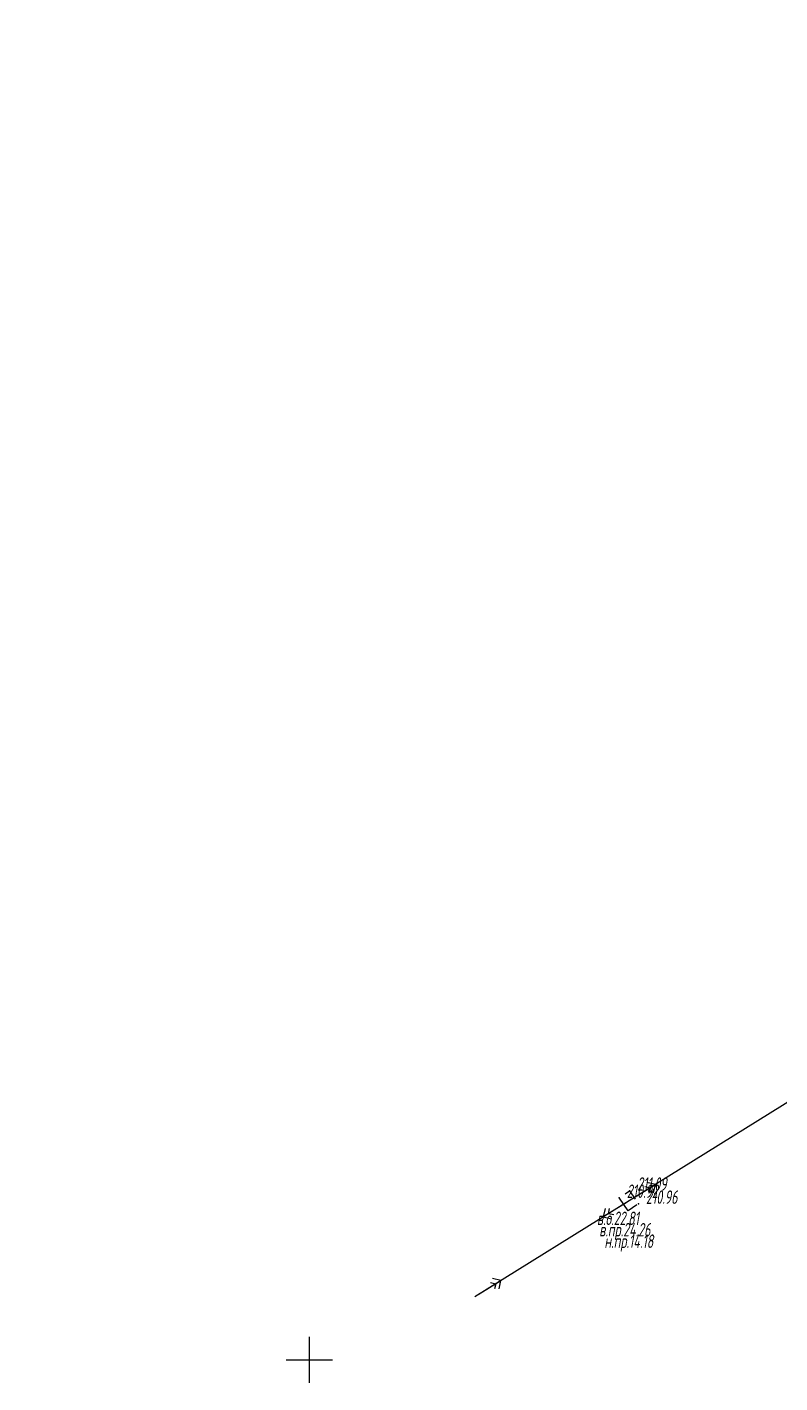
# Model space of a CAD drawing. Header units: millimetres. Extents: x -1799 to 6962, y -1020 to 4121.
# Drawn here: x 1121 to 1316.7, y 2472.6 to 2825 of the extents above; entities that cross this region are included whole.
import ezdxf

# ---------------------------------------------------------------- set-up
doc = ezdxf.new("R2010")
doc.units = ezdxf.units.MM
doc.linetypes.add('CONTI', pattern=[0])
for name, color, linetype in [('NAD_MDEFAULT', 7, 'CONTI'), ('PI_OTDEFAULT', 172, 'CONTI'), ('PI_TTDEFAULT', 5, 'CONTI'), ('SETKR', 2, 'CONTI'), ('SIT_LDEFAULT', 7, 'CONTI'), ('разметка', 7, 'Continuous')]:
    doc.layers.add(name, color=color, linetype=linetype)
doc.layers.add('ОСЬ_ВЕРХ_ПОКРЫТИЯ_ОСЬ', color=1, linetype='Continuous', lineweight=30)
doc.styles.add('eskd', font='spds.shx', dxfattribs={"width": 1.2, "oblique": 15})

# ---------------------------------------------------------------- blocks, each defined once
blk = doc.blocks.new('BL_333')
at = {"color": 0}
for p, q in [((0, -6), (0, 6)), ((-6, 0), (6, 0))]:
    blk.add_line(p, q, dxfattribs=at)

msp = doc.modelspace()

# ---------------------------------------------------------------- linework, layer by layer
at = {"layer": 'PI_TTDEFAULT', "color": 5}
for p in [(1274.87, 2520.71, 210.92), (1277.57, 2522.58, 211.09), (1279.88, 2519.17, 210.96)]:
    msp.add_point(p, dxfattribs=at)
at = {"layer": 'SIT_LDEFAULT', "color": 7}
for p, q in [((1481.45, 2646.82), (1277.52, 2519.99)), ((1278.37, 2520.52), (1284.31, 2524.21)), ((1281.58, 2523.69), (1282.95, 2523.37)), ((1284.31, 2524.21), (1282.11, 2524.73)), ((1282.95, 2523.37), (1282.63, 2521.99)), ((1283.8, 2522.01), (1284.31, 2524.21)), ((1277.52, 2519.99), (1237.37, 2495.04)), ((1276.67, 2519.46), (1270.73, 2515.77)), ((1277.21, 2517.32), (1274.94, 2520.61)), ((1276.41, 2521.77), (1277.54, 2522.55)), ((1277.54, 2522.56), (1279.03, 2520.4)), ((1271.24, 2517.97), (1270.73, 2515.77)), ((1270.73, 2515.77), (1272.93, 2515.25)), ((1272.08, 2516.61), (1272.41, 2517.99)), ((1273.46, 2516.29), (1272.08, 2516.61)), ((1279.46, 2518.88), (1277.21, 2517.32)), ((1238.22, 2495.57), (1244.16, 2499.26)), ((1241.43, 2498.74), (1242.81, 2498.42)), ((1244.16, 2499.26), (1241.96, 2499.78)), ((1242.81, 2498.42), (1242.48, 2497.04)), ((1243.65, 2497.06), (1244.16, 2499.26))]:
    msp.add_line(p, q, dxfattribs=at)
at = {"layer": 'ОСЬ_ВЕРХ_ПОКРЫТИЯ_ОСЬ'}
msp.add_lwpolyline([(1208.07, 2976.87, -0.226024), (1375.44, 2803.69)], format="xyb", dxfattribs=at)
at = {"layer": 'разметка', "lineweight": 30, "ltscale": 7}
msp.add_lwpolyline([(1120.98, 2999.18), (1121.09, 2999.16, -0.007451), (1161.63, 2990.62, -0.030671), (1208.07, 2976.87, -0.226024), (1375.44, 2803.69, -0.226024)], format="xyb", dxfattribs=at)

# ---------------------------------------------------------------- block references
at = {"layer": 'SETKR', "color": 82}
msp.add_blockref('BL_333', (1194.35, 2478.64), dxfattribs=at)

# ---------------------------------------------------------------- texts
at = {"layer": 'NAD_MDEFAULT', "color": 7, "style": 'eskd', "oblique": 10, "width": 0.8}
for s, p in [('в.о.22.81', (1269.12, 2513.66)), ('в.пр.24.26', (1269.7, 2510.69)), ('н.пр.14.18', (1271.05, 2507.71))]:
    msp.add_text(s, height=3.5, dxfattribs=at).set_placement(p)
at = {"layer": 'PI_OTDEFAULT', "color": 172, "style": 'eskd', "oblique": 10, "width": 0.8}
for s, p in [('210.92', (1276.86, 2520.7)), ('211.09', (1279.57, 2522.58)), ('210.96', (1281.87, 2519.16))]:
    msp.add_text(s, height=3.5, dxfattribs=at).set_placement(p)

doc.saveas('drawing.dxf')
